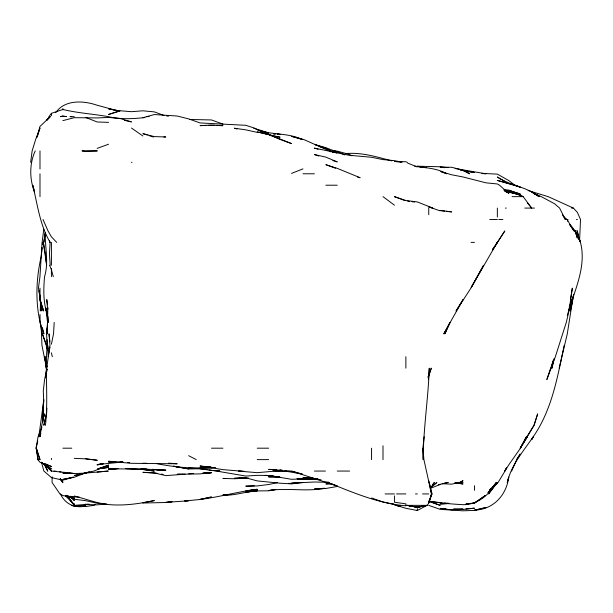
<?xml version="1.0" encoding="UTF-8"?>
<svg xmlns="http://www.w3.org/2000/svg" width="613" height="613" viewBox="0 0 613 613"><rect width="100%" height="100%" fill="white"/><g stroke="black" fill="none" stroke-linecap="round" stroke-linejoin="round"><path stroke-width="0.92" d="M40.42 300.5L40.358 310.983L40.78 301.458M52.113 476.776L52.082 482.492L59.913 493.925L62.863 495.58L74.296 497.227L69.897 496.208M45.308 232.856C44.856 247.499 48.986 262.218 44.542 276.685C43.554 288.141 43.216 299.772 46.197 310.983L46.052 308.124M48.136 316.699L47.944 322.415L46.872 310.983L48.143 322.415M428.441 379.585L429.276 368.152C428.272 398.703 423.261 429.085 423.162 459.62L422.893 448.187L424.15 436.755M45.423 425.322C48.619 397.845 44.557 370.014 47.462 342.644M46.603 413.89L46.887 408.174M85.728 504.974L85.728 505.357L74.296 506.039L85.613 505.357L85.69 504.032M54.205 322.415L53.523 333.855L51.423 344.192M47.492 330.039L47.262 333.855L47.768 310.983L46.772 299.55L47.485 304.83M579.591 240.472L580.511 219.515L577.377 212.397L573.393 208.083L548.168 196.643L528.13 190.528M46.749 371.961L46.887 370.06M39.991 298.401L39.991 300.002L43.661 310.983L39.991 299.55L39.991 288.118M43.814 229.185L42.098 242.38L39.945 276.685L38.435 288.118L39.991 297.42L39.232 290.907M47.53 325.932L46.596 333.855L47.201 345.288L48.059 350.559M45.446 377.83L46.887 366.39M559.179 368.152L567.278 333.855L573.247 296.033M30.65 162.345L32.137 150.913L35.638 139.48L39.991 128.04L37.523 135.956M46.703 368.152L49.959 345.288L49.025 333.855L49.914 341.77M47.553 326.813L46.596 333.855L47.546 322.415L45.868 308.124M552.819 362.873L552.091 368.152L554.129 358.475M43.845 399.814L38.803 436.755M44.036 416.526L44.427 413.89L41.753 425.322L39.991 436.755L40.833 433.238M570.465 299.55L572.335 288.118L568.971 310.983L566.289 322.415L555.37 356.72L546.834 379.585L550.351 369.034M572.818 299.55L570.297 310.983L573.722 294.271M41.4 255.537C36.29 277.551 35.156 300.263 40.106 322.415L42.075 333.855L41.615 329.457M428.257 376.888L428.74 374.191M49.982 347.042L48.189 356.72L47.691 345.288L48.113 348.805M428.249 377.876L428.74 375.317L428.288 377.026M47.508 343.525L47.14 345.288L47.055 339.571M564.198 345.288C558.451 372.566 553.623 400.519 540.26 425.322C529.824 444.869 512.445 460.194 507.25 482.492L508.775 477.052C506.476 495.197 493.312 509.648 474.477 510.116L485.91 507.541L474.477 510.391L463.045 510.821L440.172 509.365L428.748 505.357M46.833 369.034L44.596 379.585L43.285 391.017L43.791 402.457M568.527 310.983C576.136 286.532 589.415 259.452 577.377 234.082L579.193 239.89M46.312 413.89L43.837 425.322L46.182 415.645M37.753 441.153L36.121 448.187L37.692 456.103M36.841 137.718L39.991 126.447L50.297 116.608L46.657 120.646M428.288 377.248L431.322 368.152L428.142 377.095M422.893 448.187L423.905 459.62L431.498 493.925L428.74 503.158L427.184 505.357L417.307 507.28L407.009 505.357M429.23 482.492L431.498 493.925L428.74 502.936L432.042 493.925L428.74 480.745M567.339 315.389L571.921 299.55L569.193 307.465M35.24 150.913C29.278 163.817 29.478 179.096 34.581 192.244M41.952 427.054L38.075 436.755L36.052 448.187L39.991 459.62L37.799 459.62L36.527 449.068M567.332 221.201L568.021 219.515M449.888 322.415L444.877 333.855L450.088 322.415L443.789 333.855L463.045 299.55L456.049 310.983L470.93 288.118L483.611 265.245L471.259 287.397M511.633 471.06L516.698 459.62L520.215 454.049L516.675 459.62M471.259 287.374L497.304 242.38L492.377 250.004M526.965 436.755L533.931 425.322L537.655 413.89L534.122 425.322L520.215 448.187L527.326 436.755L520.307 448.187L526.414 436.755L520.452 448.187L508.775 464.846L498.062 482.492L489.948 490.201M430.272 488.523L434.341 482.492L432.663 484.531M492.568 249.989L504.821 230.948L495.702 244.894M524.889 439.621L525.931 438.188M492.967 248.61L494.063 247.123M496.507 483.251L488.599 493.925L497.342 482.492L494.086 485.856L497.342 482.531L494.653 485.212M144.798 117.573C132.745 118.861 120.493 119.558 108.593 116.7L108.194 116.608C93.115 113.972 77.805 113.06 62.863 109.489L51.423 113.336L48.971 116.608L49.806 116.608M488.277 492.492L496.208 482.492C489.519 494.66 477.535 504.867 463.045 504.668C451.559 504.093 440.103 502.997 428.74 501.258L442.08 502.859M46.588 120.179L49.584 116.608M488.423 492.492L497.342 482.492L488.055 492.576M488.132 492.538L497.342 482.822L495.327 484.783M489.948 489.902L491.289 488.561M55.683 112.731C64.694 99.406 83.521 100.555 96.961 105.175L119.152 111.214M489.948 490.009L493.978 486.086M489.948 490.094L497.342 483.366M430.763 487.588L436.839 482.492L430.947 487.182M95.528 504.376L93.904 505.357L85.728 506.522L83.169 506.024M400.641 506.261L396.289 505.357L405.875 508.292L417.307 510.522L426.985 505.357M459.52 482.492L463.045 480.722L459.811 482.492L451.605 484.155L442.08 483.726M291.535 173.402L302.968 168.874M430.502 488.285L440.172 484.485M89.207 471.711L85.728 473.021L74.296 475.542L85.728 472.876L74.296 477.251L62.863 479.412L73.414 477.129M97.16 148.384L108.593 144.216M98.042 468.807L108.593 466.677L98.042 468.784L108.593 467.443L98.042 468.861L108.593 465.06L93.889 471.06L82.211 473.749M142.898 117.719L154.33 114.547L177.195 116.026L188.628 118.884L200.068 122.937L245.798 125.305L254.318 128.04L266.218 134.071M98.042 468.945L108.593 465.949L99.796 468.263M73.414 477.19L62.863 480.186L51.423 477.573L43.883 471.06L41.477 462.263M62.863 120.623L74.296 117.681L97.16 117.926L108.593 117.428L120.025 118.462L131.466 121.903L124.424 120.347M277.375 482.676L268.67 484.508L257.23 485.94L245.798 486.17L254.372 485.795M426.74 505.357L417.307 507.28L407.201 505.357L417.307 507.28L427.184 505.357L405.875 505.357L405.875 503.871L394.443 502.216L394.443 495.879M103.321 463.673L97.16 464.907L103.321 463.727M426.855 505.357L417.307 507.28L407.668 505.357M89.245 504.139L74.663 505.357M142.898 502.675L154.33 500.568C139.343 503.733 123.926 505.97 108.593 504.568C96.777 503.426 85.805 498.744 74.296 496.17L76.931 496.561M275.704 489.549L268.67 490.798L257.23 490.913L245.798 492.07L257.23 490.913C245.629 491.35 234.641 495.948 222.933 495.059L230.557 494.377M102.44 463.719L97.16 464.577L122.884 461.995M87.483 504.246L85.728 504.53L97.16 504.851L106.693 504.032L97.16 503.265L85.728 500.668L74.296 499.258L66.127 495.45M275.704 489.45L268.67 490.53C287.321 487.58 306.331 492.001 324.959 488.239M337.273 486.454L325.84 488.484L314.4 488.998L323.932 488.27M245.798 490.867L247.56 490.645M249.315 490.4L257.23 489.274C237.967 491.618 219.339 497.158 200.068 499.396L211.5 496.99L200.068 499.495L184.819 500.967M444.67 483.006L448.264 482.492L438.272 484.745M215.017 467.428L211.5 467.903L200.068 467.78L215.309 467.55M214.136 467.466C194.957 469.014 175.77 467.458 156.966 463.704M171.924 501.756L165.763 502.514L142.898 503.012M171.924 501.695L165.763 502.384L188.628 500.767L184.819 500.882M185.111 474.186L165.763 475.627L154.33 472.907L142.898 472.309L156.966 473.267M466.562 503.848L474.477 503.012L485.151 495.603L474.477 503.189L465.903 503.963M222.933 495.235L230.848 494.407M465.903 508.959L474.477 508.162L463.045 509.449L453.513 509.257M97.16 472.056L108.256 471.06L85.728 473.09L74.296 473.581L62.863 473.106L66.671 472.914M202.926 473.274L211.5 472.531L200.068 473.895L177.195 474.278L180.053 474.155M345.847 153.587C361.547 152.154 376.811 156.89 391.799 160.882M117.167 468.646L108.593 469.282L118.125 468.639M179.103 474.439L182.912 474.178M202.926 473.336L211.5 472.784L202.926 473.106M241.989 477.818L234.365 478.301L245.798 477.788L257.23 480.906L280.103 483.197L291.535 483.879L302.968 482.492L301.067 482.6M243.897 477.703L245.798 477.581M248.656 478.04L234.365 478.753L222.933 478.439L224.841 478.416M298.202 482.76L291.535 483.136L314.4 482.01L328.698 482.293M446.846 503.587L440.172 503.955L448.747 503.564M188.628 473.795L193.394 473.558M87.636 472.462L91.444 472.301M113.359 461.911L108.593 462.11L122.884 462.202M210.543 466.815L200.068 467.236L211.5 467.221L200.068 465.98L222.933 469.627L243.951 471.389M206.734 125.42L200.068 125.634L211.5 125.075L222.933 125.68L216.266 125.435M208.642 125.351L214.358 125.366M163.855 137.013L165.763 136.952L154.33 136.607L142.898 133.642L147.296 135.052M290.585 471.267L280.103 471.581L272.923 470.608M331.556 483.718L325.84 483.887L331.556 483.795M115.267 468.646L108.593 468.838L142.898 469.037L165.763 470.102L154.33 469.589L165.763 470.6L152.422 469.267M188.628 468.953L173.678 466.24L188.628 468.953L203.876 468.661M239.131 478.201L245.798 478.04M60.358 493.925C65.284 504.131 74.679 508.491 85.728 506.1M279.145 476.845L268.67 476.899L279.145 476.975M146.461 116.608L149.082 116.608M131.466 162.345L132.025 162.345M302.968 173.778L314.4 173.778M325.84 185.21L337.273 185.21M512.054 196.643L520.215 196.643M520.437 196.643L523.157 196.643L531.647 208.083L524.797 208.083M505.35 208.083L506.284 208.083M531.931 208.083L534.413 208.083M571.531 208.083L573.393 208.083M489.718 219.515L497.342 219.515M498.744 219.515L502.882 219.515M576.427 219.515L577.377 219.515M575.592 230.948L577.27 230.948M471.045 242.38L474.477 242.38M62.863 448.187L71.798 448.187M211.5 448.187L222.933 448.187M257.23 448.187L268.67 448.187M257.23 459.62L268.67 459.62M314.4 471.06L325.465 471.06M337.273 471.06L349.602 471.06M458.279 482.492L463.045 482.492M385.094 493.925L394.443 493.925M396.534 493.925L405.875 493.925M415.507 493.925L417.307 493.925M422.533 493.925L428.74 493.925M431.498 493.925L432.042 493.925M71.399 505.357L74.296 506.261M67.131 495.45L74.296 505.357L67.07 495.45M463.045 509.227L453.513 509.219L463.045 509.181L451.605 509.855L440.172 508.353L445.889 508.782M142.898 463.244L146.706 463.282M313.45 478.309L302.968 478.224L313.45 478.355L302.968 477.673L317.258 478.822M202.926 467.412L211.5 467.489M199.11 468.301L188.628 468.202L200.068 468.715L211.5 470.493L219.906 471.06L216.167 470.401M297.251 478.814L302.968 478.883L291.535 479.305L268.67 475.466L257.23 475.343L245.798 476.063L213.347 470.531M504.966 191.524L508.775 191.57L520.215 194.758L523.157 196.643M189.586 119.466L211.5 119.956L222.933 124.087M74.296 116.7L70.005 116.608L71.721 116.754M140.99 468.646L146.706 468.922M394.443 161.495L405.875 161.763L407.369 162.345M125.742 468.646L131.466 468.776L126.699 468.639M482.102 173.387L497.342 174.115L508.775 180.551L514.882 185.21L520.215 187.141L497.342 180.406L514.951 185.21M297.251 478.891L321.074 479.749M325.84 482.224L328.499 482.293M417.307 166.2L440.172 166.767L448.088 167.61M290.677 471.221L284.662 471.06L290.677 471.382M108.593 122.362L97.16 121.979L85.728 117.443M276.287 469.635L268.67 469.366L280.103 470.179L302.086 474.033M332.79 150.982L337.273 151.15L348.705 154.238L351.969 155.817M74.296 458.348L85.728 458.838L97.16 460.248L85.728 458.838M76.196 496.722L74.296 496.637L79.567 497.204M314.4 479.489L297.251 478.485M482.102 173.586L485.91 173.778L455.13 168.552M504.966 191.386L508.775 191.57L520.215 195.309L508.775 190.191L504.016 189.93M276.287 470.462L280.103 470.677L257.23 472.677L238.38 471.06M239.308 471.106L243.943 471.366M115.267 461.658L108.593 461.282L131.466 463.321L177.195 463.796L168.621 463.137M179.103 467.305L173.678 466.217M181.011 467.42L182.912 467.527M443.988 502.974L448.747 503.265M414.672 166.115C425.391 167.97 436.847 168.039 446.632 173.778L440.985 171.655M504.016 190.061L507.825 190.352M120.025 461.926L122.884 462.133M275.337 133.979L273.429 133.818L275.337 133.948M317.258 478.868L302.968 478.5L318.798 479.243M315.358 478.454L317.044 478.584M297.251 478.454L302.968 478.968L298.569 478.485M395.385 161.594L401.086 162.154M280.103 469.849L282.011 470.041M288.761 483.35L291.535 483.634L289.75 483.305M274.823 476.424L265.153 475.381M276.586 476.608L279.221 476.891M441.053 210.757L444.571 211.14M446.333 211.332L451.605 211.906L440.172 210.382M444.571 167.686L440.172 167.196L451.605 167.265L463.045 170.153L469.627 173.778L463.045 170.46L460.401 169.962L474.477 172.506L463.918 171.012M335.51 152.553L337.273 152.76L332.874 152.047M63.737 472.278L67.254 472.684M69.016 472.891L74.296 473.504L51.791 471.06M407.63 201.148L409.392 201.37M412.028 201.7L414.672 202.029M54.028 471.06L56.68 471.389M59.331 471.726L61.093 471.949M455.13 482.944L463.045 483.956L454.723 482.86M200.068 468.692L207.102 469.604M208.857 469.834L211.5 470.171M405.875 505.809C378.604 503.549 353.088 492.614 327.97 482.492L337.273 485.994L291.535 471.06L302.086 473.964M166.644 115.957L168.399 116.217M418.189 166.567L425.223 167.617M329.357 151.48L331.112 151.763M417.307 166.253L426.104 167.709M266.027 475.32L280.103 477.397L268.67 475.443M273.942 136.17L280.103 137.212L257.23 131.941L268.67 134.515L291.535 143.588L280.103 139.442L257.23 129.657L268.67 133.174L260.755 131.32M396.757 505.357L398.58 505.687M260.755 131.144C274.463 134.722 289.221 133.205 302.163 139.48L291.535 136.354L303.68 139.48L325.84 149.327L336.445 152.928M400.55 506.346L395.232 505.357L392.151 503.457M161.365 474.087L163.127 474.416M402.128 162.177L394.443 160.637L383.002 159.602L371.57 157.288L348.705 155.196L314.4 148.116L318.047 149.235M394.443 504.453L383.002 501.993L371.57 498.009M257.23 132.377L245.798 129.849L234.365 128.217L237.001 128.991M116.508 110.631L108.593 108.808L120.025 110.961L108.593 114.462L120.025 110.746L131.466 111.689L142.898 110.8L154.33 111.88L164.008 115.459M253.713 128.263L267.789 132.584M357.502 177.065L360.137 177.732L337.273 168.36L325.84 164.682L335.51 168.253M315.281 144.66L325.84 147.702L337.273 152.055L334.031 150.913L337.273 151.564L344.621 154.92M332.874 160.583L337.273 161.901L325.84 157.127L314.4 154.522L318.798 156.039M441.061 171.625L451.605 174.766L463.045 176.965L485.91 182.82L497.342 183.961L499.495 185.21L508.775 193.463L508.775 193.057M508.775 190.421L520.215 193.984L508.775 190.191L520.215 195.34M428.74 501.388L440.172 505.357L428.74 501.066M315.281 144.729L325.84 148.116L333.005 152.177M149.051 135.619L153.449 137.036M319.679 146.668L325.84 148.66M506.139 191.953L508.775 192.834M65.499 495.473L74.296 498.446L67.254 495.664M404.994 200.604L394.443 196.643L405.875 200.52L417.307 201.922L432.893 208.083L428.74 206.926L440.172 210.857M407.63 163.058L417.307 166.989M44.895 463.597L51.423 466.501L39.991 462.294L37.799 459.62M533.249 193.064L541.279 196.643L554.512 203.715L559.592 208.083L565.393 219.515L564.312 217.99M326.568 149.036L330.238 150.913M188.628 455.681L196.244 459.62M534.061 193.639L539.693 196.643L531.647 191.938L539.057 196.643C526.843 186.727 510.261 185.762 497.342 177.019L505.51 181.862M41.515 462.417L51.423 468.968L46.427 465.137M131.466 128.04L142.898 135.986M563.661 216.726L567.071 219.515L573.952 230.948L569.684 224.848M383.002 196.643L394.443 205.186M41.423 462.248L51.423 470.953M65.369 495.863L72.916 502.982M564.604 218.197L565.945 219.515M564.535 218.197L565.868 219.515L562.435 214.941M70.257 496.584L74.296 500.576L71.338 497.25M48.12 467.696L51.423 471.06L48.91 467.826M56.695 242.38L51.423 236.833L48.029 230.948L43.002 219.515M66.311 495.304L68.771 498.062M60.534 479.32L62.863 482.079L60.465 479.136M49.661 468.914L51.423 471.06M527.54 203.079L531.647 208.083M570.006 224.519L575.224 230.948L577.377 238.128L575.094 230.948L577.377 234.541L580.542 242.38L577.377 234.779L574.619 230.948M66.235 495.35L74.296 505.357M60.051 478.914L62.863 482.492L60.442 478.676M49.584 265.245L51.423 269.804M36.696 449.068L39.991 459.62M46.856 369.915L41.952 345.288L41.163 326.231M34.044 189.609L32.765 185.21C37.5 204.504 39.853 225.048 50.143 242.38L49.415 253.813L50.22 265.245M51.423 269.728L53.285 276.685M42.397 327.694L43.929 333.855L40.106 322.415L39.991 314.5M579.752 241.476L577.377 231.499L577.99 236.028M51.423 352.827L52.297 356.72M38.044 457.865L38.397 459.62M36.573 449.068L37.025 451.704M37.332 453.467L37.638 455.229M39.991 299.55L41.922 310.983L41.117 303.948M46.872 348.805L46.274 345.288L42.397 333.855L46.481 345.288L46.895 347.923M45.101 252.931L43.354 242.38L46.642 265.245L45.255 253.813M47.845 307.465L48.082 309.228M577.377 230.948L577.944 235.346M39.201 290.815L39.991 298.018M497.342 208.083L497.342 217.056M474.477 485.711L474.477 490.316M428.74 208.083L428.74 214.696M417.307 508.598L417.307 510.522M405.875 356.72L405.875 368.152M383.002 445.758L383.002 459.62M371.57 448.187L371.57 459.62M74.296 503.572L74.296 505.533M62.863 108.547L62.863 109.804M51.423 113.336L51.423 115.627M51.423 242.38L51.423 265.245M51.423 268.486L51.423 276.685M51.423 458.378L51.423 459.62M39.991 150.913L39.991 168.996M39.991 173.778L39.991 196.643M43.454 402.457L42.711 422.464L43.454 402.457M41.983 247.66L41.362 255.721L41.975 247.66M42.573 242.38L42.374 244.143L42.573 242.38M45.316 232.702L43.791 242.38L45.331 232.702M553.386 360.237L550.918 368.152L553.409 360.237M506.415 467.949L504.836 471.06L506.415 467.957M533.364 436.755L531.647 439.659L533.402 436.755M491.488 488.546L490.185 489.887L491.488 488.561M62.863 116.148L60.419 116.608L62.863 116.148L66.518 116.608L62.863 116.148M257.23 489.802L249.614 490.53L257.23 489.802M97.16 150.913L85.728 151.296L82.012 150.913L97.16 150.913M142.898 469.451L131.466 469.06L142.898 469.52L154.33 471.06L142.898 469.451M129.558 462.646L127.65 462.516L129.558 462.631M508.775 191.831L505.917 191.624L520.215 194.758L508.775 191.831M280.103 134.377L277.245 134.14L280.103 134.377M280.103 477.312L268.67 475.765L280.103 477.312M47.73 471.06L44.059 463.704L47.73 471.06M47.048 369.785L46.32 368.152L44.795 356.72L46.32 368.152L47.063 369.785M49.837 242.38L49.477 240.625L49.837 242.38M46.826 366.39L44.971 356.72L46.818 366.39"/></g></svg>
